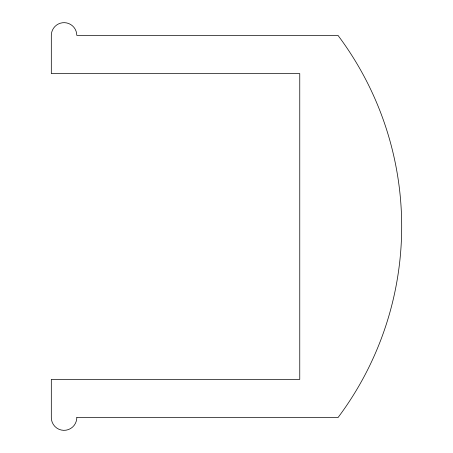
<?xml version="1.0" encoding="UTF-8"?>
<svg xmlns="http://www.w3.org/2000/svg" width="453" height="453" viewBox="0 0 453 453"><rect width="100%" height="100%" fill="white"/><g stroke="black" fill="none" stroke-linecap="round" stroke-linejoin="round"><path stroke-width="0.68" d="M76.795 417.609L76.755 418.612A12.741 12.741 0 0 1 63.556 430.339A12.741 12.741 0 0 1 51.314 417.609L51.314 379.388L299.761 379.388L299.761 73.612L51.314 73.612L51.314 35.391L51.75 32.089A12.741 12.741 0 0 1 76.795 35.391L337.983 35.391A318.516 318.516 0 0 1 337.983 417.609L76.795 417.609"/></g></svg>
